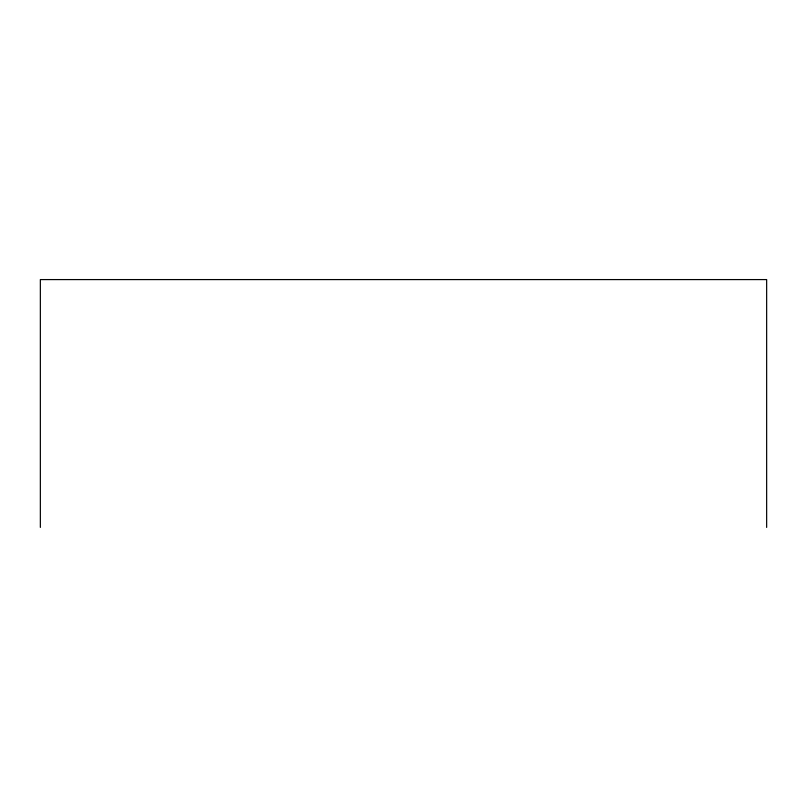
<?xml version="1.0" encoding="UTF-8"?>
<svg xmlns="http://www.w3.org/2000/svg" width="807" height="807" viewBox="0 0 807 807"><rect width="100%" height="100%" fill="white"/><g stroke="black" fill="none" stroke-linecap="round" stroke-linejoin="round"><path stroke-width="1.21" d="M766.65 527.415L766.65 279.585L40.35 279.585L40.35 527.415"/></g></svg>
